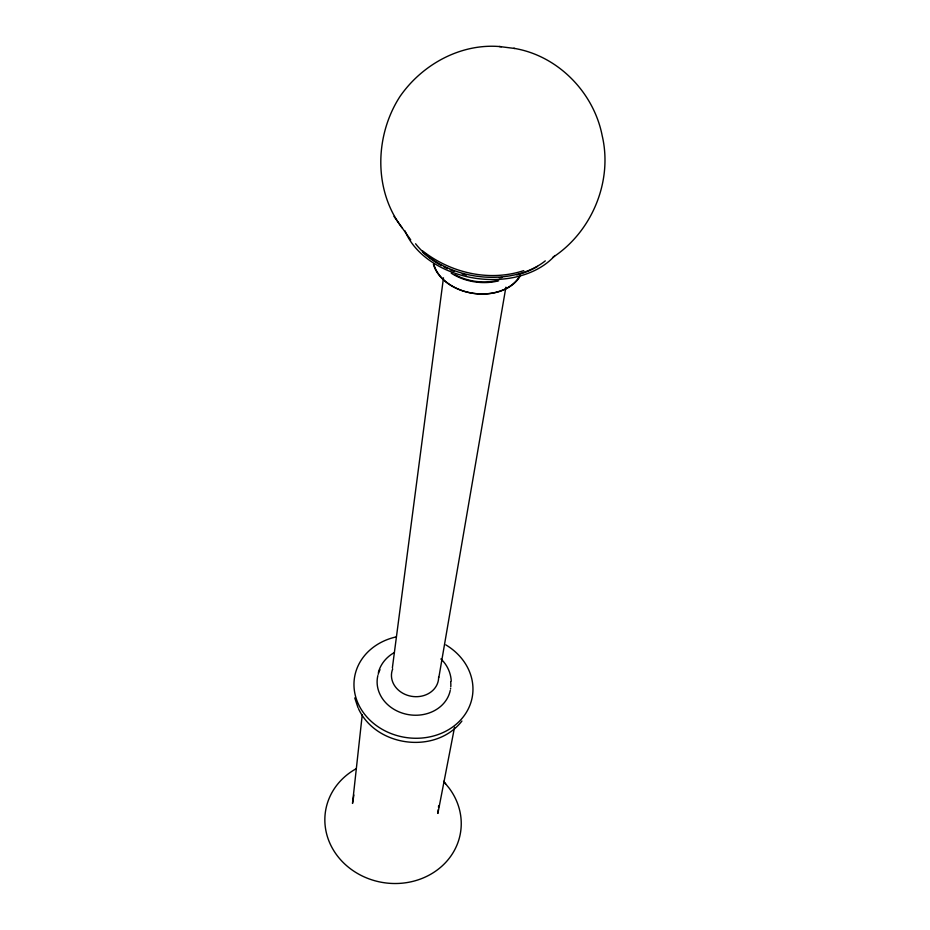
<?xml version="1.0" encoding="UTF-8"?>
<svg xmlns="http://www.w3.org/2000/svg" width="930" height="930" viewBox="0 0 930 930"><rect width="100%" height="100%" fill="white"/><g stroke="black" fill="none" stroke-linecap="round" stroke-linejoin="round"><path stroke-width="1.4" d="M438.542 807.438L438.576 805.892M438.228 809.658L437.867 813.436L454.549 727.248M362.235 714.879L352.517 803.427L353.877 794.999M392.379 667.821L443.471 277.814M438.867 677.354L505.897 287.184M450.515 689.025L450.643 688.328M378.382 672.471C380.603 663.904 386.694 656.778 394.378 652.546M461.931 721.041C435.879 754.649 376.29 747.081 358.515 708.788M552.699 257.459C591.875 231.872 612.94 181.385 602.187 135.699C593.898 92.791 558.326 55.974 514.802 48.476L513.813 48.29M523.73 270.63C489.099 282.011 450.573 272.978 422.325 250.67M501.41 46.721C461.559 42.71 422.406 64.089 399.993 96.476C374.709 135.524 373.395 190.336 402.144 227.873M499.201 46.5L514.802 48.476M440.878 658.952C447.086 664.625 450.818 672.75 451.248 681.132M443.552 781.293L449.155 788.152A68.343 61.647 8.6 0 1 431.253 873.944A68.343 61.647 8.6 0 1 336.172 854.24A68.343 61.647 8.6 0 1 355.969 768.843M394.006 216.411L410.723 239.859M354.76 697.919L358.027 707.742M443.703 781.758A68.343 61.647 8.6 0 1 445.621 783.827M445.819 644.874A59.683 51.29 8.6 0 1 454.526 725.609A59.683 51.29 8.6 0 1 362.037 710.66A59.683 51.29 8.6 0 1 396.285 636.876M450.26 690.455A36.979 31.736 8.6 0 1 407.003 714.356A36.979 31.736 8.6 0 1 377.859 675.587M378.173 674.378A36.979 31.736 8.6 0 1 379.986 669.716M450.678 681.76A36.979 31.736 8.6 0 1 450.771 686.747M438.635 677.005A23.669 20.262 8.6 0 1 411.351 696.279A23.669 20.262 8.6 0 1 392.704 668.914M497.213 280.523A45.756 32.98 8.6 0 1 455.247 274.827M498.747 280.79A46.221 33.317 8.6 0 1 451.236 273.176M520.149 275.222A45.245 32.782 8.6 0 1 504.234 289.439M503.014 289.974A45.245 32.782 8.6 0 1 433.88 264.55M520.068 276.257A45.814 33.189 8.6 0 1 473.8 293.45A45.814 33.189 8.6 0 1 433.392 264.271M537.517 266.41A78.806 56.102 8.6 0 1 516.801 274.943M501.956 277.535A78.806 56.102 8.6 0 1 499.166 277.768M466.442 275.024A78.806 56.102 8.6 0 1 462.268 273.943M454.154 271.316A78.806 56.102 8.6 0 1 450.225 269.77M447.656 268.665A78.806 56.102 8.6 0 1 443.901 266.875M441.471 265.62A78.806 56.102 8.6 0 1 429.195 257.68M428.091 256.808A78.806 56.102 8.6 0 1 422.871 252.204M554.931 255.518A82.909 58.985 8.6 0 1 473.847 278.012A82.909 58.985 8.6 0 1 405.05 230.919M545.306 260.877A79.968 56.893 8.6 0 1 415.582 243.765"/></g></svg>
